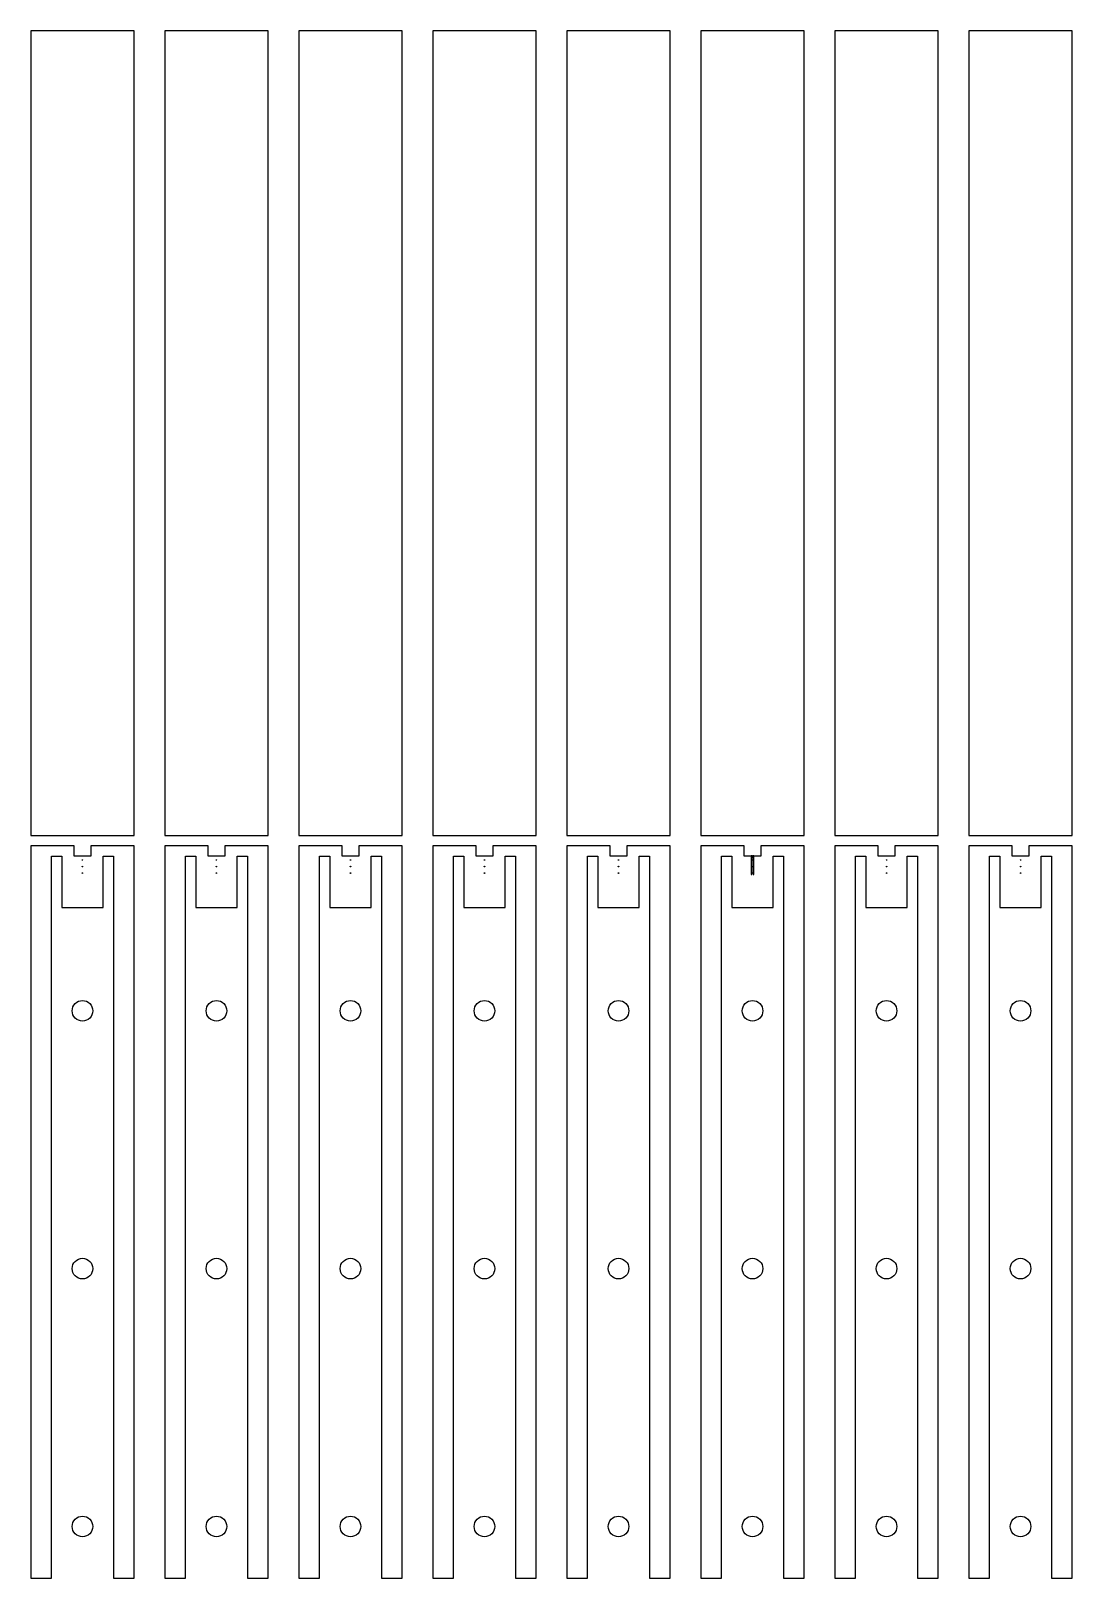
# Model space of a CAD drawing. Header units: millimetres. Extents: x -195 to -94, y -9 to 141.
import ezdxf

# ---------------------------------------------------------------- set-up
doc = ezdxf.new("R2010")
doc.units = ezdxf.units.MM
doc.header["$MEASUREMENT"] = 0
doc.layers.add('cond', color=3, linetype='Continuous', true_color=0x00ff00)

msp = doc.modelspace()

# ---------------------------------------------------------------- linework, layer by layer
at = {"layer": 'cond'}
for points in [[(-185.42, 62.729), (-185.42, 140.729), (-195.42, 140.729), (-195.42, 62.729), (-185.42, 62.729)], [(-172.42, 62.729), (-172.42, 140.729), (-182.42, 140.729), (-182.42, 62.729), (-172.42, 62.729)], [(-159.42, 62.729), (-159.42, 140.729), (-169.42, 140.729), (-169.42, 62.729), (-159.42, 62.729)], [(-146.42, 62.729), (-146.42, 140.729), (-156.42, 140.729), (-156.42, 62.729), (-146.42, 62.729)], [(-133.42, 62.729), (-133.42, 140.729), (-143.42, 140.729), (-143.42, 62.729), (-133.42, 62.729)], [(-120.42, 62.729), (-120.42, 140.729), (-130.42, 140.729), (-130.42, 62.729), (-120.42, 62.729)], [(-107.42, 62.729), (-107.42, 140.729), (-117.42, 140.729), (-117.42, 62.729), (-107.42, 62.729)], [(-94.42, 62.729), (-94.42, 140.729), (-104.42, 140.729), (-104.42, 62.729), (-94.42, 62.729)], [(-195.42, -9.271), (-193.42, -9.271), (-193.42, 60.729), (-192.42, 60.729), (-192.42, 55.729), (-188.42, 55.729), (-188.42, 60.729), (-187.42, 60.729), (-187.42, -9.271), (-185.42, -9.271), (-185.42, 61.729), (-189.62, 61.729), (-189.62, 60.729), (-191.22, 60.729), (-191.22, 61.729), (-195.42, 61.729), (-195.42, -9.271)], [(-182.42, -9.271), (-180.42, -9.271), (-180.42, 60.729), (-179.42, 60.729), (-179.42, 55.729), (-175.42, 55.729), (-175.42, 60.729), (-174.42, 60.729), (-174.42, -9.271), (-172.42, -9.271), (-172.42, 61.729), (-176.62, 61.729), (-176.62, 60.729), (-178.22, 60.729), (-178.22, 61.729), (-182.42, 61.729), (-182.42, -9.271)], [(-169.42, -9.271), (-167.42, -9.271), (-167.42, 60.729), (-166.42, 60.729), (-166.42, 55.729), (-162.42, 55.729), (-162.42, 60.729), (-161.42, 60.729), (-161.42, -9.271), (-159.42, -9.271), (-159.42, 61.729), (-163.62, 61.729), (-163.62, 60.729), (-165.22, 60.729), (-165.22, 61.729), (-169.42, 61.729), (-169.42, -9.271)], [(-156.42, -9.271), (-154.42, -9.271), (-154.42, 60.729), (-153.42, 60.729), (-153.42, 55.729), (-149.42, 55.729), (-149.42, 60.729), (-148.42, 60.729), (-148.42, -9.271), (-146.42, -9.271), (-146.42, 61.729), (-150.62, 61.729), (-150.62, 60.729), (-152.22, 60.729), (-152.22, 61.729), (-156.42, 61.729), (-156.42, -9.271)], [(-143.42, -9.271), (-141.42, -9.271), (-141.42, 60.729), (-140.42, 60.729), (-140.42, 55.729), (-136.42, 55.729), (-136.42, 60.729), (-135.42, 60.729), (-135.42, -9.271), (-133.42, -9.271), (-133.42, 61.729), (-137.62, 61.729), (-137.62, 60.729), (-139.22, 60.729), (-139.22, 61.729), (-143.42, 61.729), (-143.42, -9.271)], [(-130.42, -9.271), (-128.42, -9.271), (-128.42, 60.729), (-127.42, 60.729), (-127.42, 55.729), (-123.42, 55.729), (-123.42, 60.729), (-122.42, 60.729), (-122.42, -9.271), (-120.42, -9.271), (-120.42, 61.729), (-124.62, 61.729), (-124.62, 60.729), (-126.22, 60.729), (-126.22, 61.729), (-130.42, 61.729), (-130.42, -9.271)], [(-117.42, -9.271), (-115.42, -9.271), (-115.42, 60.729), (-114.42, 60.729), (-114.42, 55.729), (-110.42, 55.729), (-110.42, 60.729), (-109.42, 60.729), (-109.42, -9.271), (-107.42, -9.271), (-107.42, 61.729), (-111.62, 61.729), (-111.62, 60.729), (-113.22, 60.729), (-113.22, 61.729), (-117.42, 61.729), (-117.42, -9.271)], [(-104.42, -9.271), (-102.42, -9.271), (-102.42, 60.729), (-101.42, 60.729), (-101.42, 55.729), (-97.42, 55.729), (-97.42, 60.729), (-96.42, 60.729), (-96.42, -9.271), (-94.42, -9.271), (-94.42, 61.729), (-98.62, 61.729), (-98.62, 60.729), (-100.22, 60.729), (-100.22, 61.729), (-104.42, 61.729), (-104.42, -9.271)], [(-125.547, 58.951), (-125.4962, 58.951), (-125.4962, 60.729), (-125.4708, 60.729), (-125.4708, 60.602), (-125.3692, 60.602), (-125.3692, 60.729), (-125.3438, 60.729), (-125.3438, 58.951), (-125.293, 58.951), (-125.293, 60.7544), (-125.3997, 60.7544), (-125.3997, 60.729), (-125.4403, 60.729), (-125.4403, 60.7544), (-125.547, 60.7544), (-125.547, 58.951)]]:
    msp.add_lwpolyline(points, close=True, dxfattribs=at)
for centre, radius in [((-190.42, 60.348), 0.0254), ((-177.42, 60.348), 0.0254), ((-164.42, 60.348), 0.0254), ((-151.42, 60.348), 0.0254), ((-138.42, 60.348), 0.0254), ((-125.42, 60.348), 0.0254), ((-112.42, 60.348), 0.0254), ((-99.42, 60.348), 0.0254), ((-190.42, 59.713), 0.0254), ((-190.42, 59.078), 0.0254), ((-177.42, 59.713), 0.0254), ((-177.42, 59.078), 0.0254), ((-164.42, 59.713), 0.0254), ((-164.42, 59.078), 0.0254), ((-151.42, 59.713), 0.0254), ((-151.42, 59.078), 0.0254), ((-138.42, 59.713), 0.0254), ((-138.42, 59.078), 0.0254), ((-125.42, 59.713), 0.0254), ((-125.42, 59.078), 0.0254), ((-112.42, 59.713), 0.0254), ((-112.42, 59.078), 0.0254), ((-99.42, 59.713), 0.0254), ((-99.42, 59.078), 0.0254), ((-190.42, 45.729), 1), ((-177.42, 45.729), 1), ((-164.42, 45.729), 1), ((-151.42, 45.729), 1), ((-138.42, 45.729), 1), ((-125.42, 45.729), 1), ((-112.42, 45.729), 1), ((-99.42, 45.729), 1), ((-190.42, 20.729), 1), ((-177.42, 20.729), 1), ((-164.42, 20.729), 1), ((-151.42, 20.729), 1), ((-138.42, 20.729), 1), ((-125.42, 20.729), 1), ((-112.42, 20.729), 1), ((-99.42, 20.729), 1), ((-190.42, -4.271), 1), ((-177.42, -4.271), 1), ((-164.42, -4.271), 1), ((-151.42, -4.271), 1), ((-138.42, -4.271), 1), ((-125.42, -4.271), 1), ((-112.42, -4.271), 1), ((-99.42, -4.271), 1)]:
    msp.add_circle(centre, radius, dxfattribs=at)

doc.saveas('drawing.dxf')
